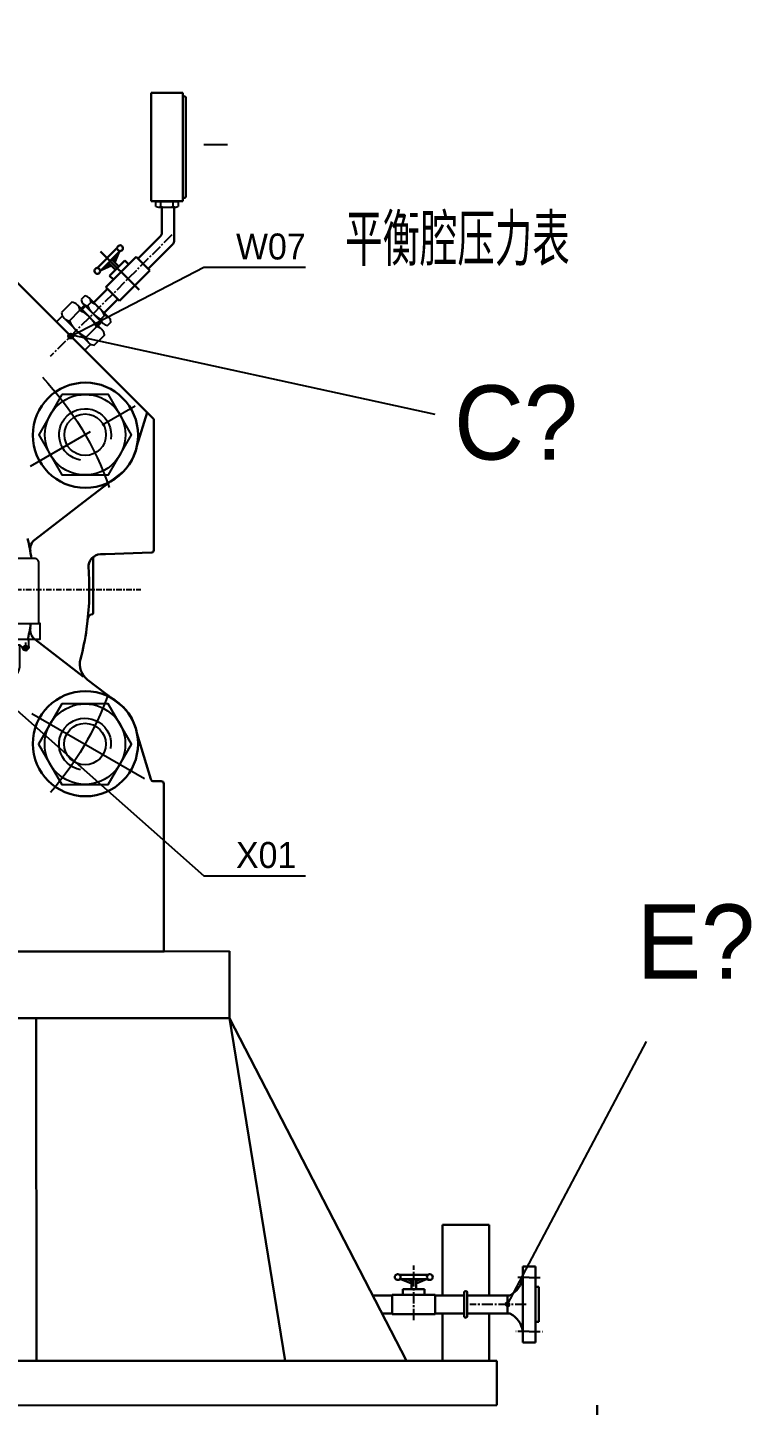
# Model space of a CAD drawing. Header units: millimetres. Extents: x 1235 to 3468, y -658 to 307.
# Drawn here: x 3195.3 to 3244, y -326.9 to -234.1 of the extents above; entities that cross this region are included whole.
import ezdxf
from ezdxf.enums import TextEntityAlignment as Align

# ---------------------------------------------------------------- set-up
doc = ezdxf.new("R2010")
doc.units = ezdxf.units.MM
for name, pattern in [('AM_ISO09W050', [22.5, 12, -1.5, 3, -1.5, 3, -1.5]), ('CENTRE', [1.125, 0.75, -0.125, 0.125, -0.125]), ('LDM', [0]), ('SOLID_THICK', [0]), ('SOLID_THIN', [0])]:
    doc.linetypes.add(name, pattern=pattern)
doc.layers.get('0').update_dxf_attribs({"color": 255, "lineweight": 30})
for name, color, linetype in [('11', 3, 'Continuous'), ('4', 7, 'Continuous'), ('TEXT', 7, 'Continuous')]:
    doc.layers.add(name, color=color, linetype=linetype)
for name, color, linetype, lineweight in [('AM_0', 7, 'Continuous', 30), ('AM_5', 90, 'Continuous', 20), ('AM_7', 4, 'AM_ISO09W050', 25)]:
    doc.layers.add(name, color=color, linetype=linetype, lineweight=lineweight)
doc.styles.add('CIRCLE', font='medtext', dxfattribs={"width": 0.975})
doc.styles.get("Standard").update_dxf_attribs({"font": 'ISOCP.SHX', "bigfont": 'gbcbig.shx'})
doc.styles.add('TDM', font='medtext', dxfattribs={"width": 0.975})

# ---------------------------------------------------------------- blocks, each defined once
blk = doc.blocks.new('MEDCLUMP_SET_10107_')
at = {"layer": '11', "color": 172, "linetype": 'CENTRE'}
for p, q in [((720.43, 557.15), (720.42, 433.26)), ((714.43, 531.43), (726.4, 531.43))]:
    blk.add_line(p, q, dxfattribs=at)
at = {"layer": '11', "color": 172, "linetype": 'CENTRE', "flags": 128}
blk.add_lwpolyline([(676.99, 481.49), (764.01, 481.49)], dxfattribs=at)
blk = doc.blocks.new('MEDCLUMP_SET_10256_')
at = {"layer": '11', "color": 7, "linetype": 'SOLID_THICK'}
blk.add_lwpolyline([(753.38, 507.74), (750.25, 502.32), (753.38, 496.91), (759.63, 496.91), (762.76, 502.32), (759.63, 507.74)], close=True, dxfattribs=at)
at = {"layer": '11', "color": 172, "linetype": 'SOLID_THIN'}
blk.add_lwpolyline([(755.9, 498.88, -2.41424), (759.95, 501.72)], format="xyb", dxfattribs=at)
at = {"layer": '11', "color": 7, "linetype": 'SOLID_THICK'}
for radius in [5.42, 2.8]:
    blk.add_circle((756.51, 502.32), radius, dxfattribs=at)
blk = doc.blocks.new('MEDCLUMP_SET_10261_')
at = {"layer": '11', "color": 7, "linetype": 'SOLID_THICK'}
blk.add_lwpolyline([(753.36, 466.07), (750.23, 460.66), (753.36, 455.24), (759.61, 455.24), (762.74, 460.66), (759.61, 466.07)], close=True, dxfattribs=at)
at = {"layer": '11', "color": 172, "linetype": 'SOLID_THIN'}
blk.add_lwpolyline([(755.88, 457.21, -2.414216), (759.93, 460.05)], format="xyb", dxfattribs=at)
at = {"layer": '11', "color": 7, "linetype": 'SOLID_THICK'}
for radius in [5.42, 2.8]:
    blk.add_circle((756.49, 460.66), radius, dxfattribs=at)
blk = doc.blocks.new('MEDCLUMP_SET_10294_')
at = {"layer": '11', "color": 172, "linetype": 'CENTRE'}
blk.add_line((745.78, 486.89), (745.78, 468.11), dxfattribs=at)
at = {"layer": '11', "color": 7, "linetype": 'SOLID_THICK'}
blk.add_line((741.28, 476.88), (750.28, 476.88), dxfattribs=at)
at = {"layer": '11', "color": 172, "linetype": 'SOLID_THIN'}
for p, q in [((748.12, 473.73), (749.04, 473.73)), ((748.48, 474.34), (748.48, 473.17))]:
    blk.add_line(p, q, dxfattribs=at)
at = {"layer": '11', "color": 7, "linetype": 'SOLID_THICK'}
for points in [[(745.78, 485.65), (741.88, 485.65, 0.414214), (741.28, 485.05), (741.28, 476.88), (741.13, 476.88), (741.13, 474.78), (750.43, 474.78), (750.43, 476.88), (750.28, 476.88), (750.28, 485.05, 0.414214), (749.68, 485.65), (745.78, 485.65)], [(743.53, 474.78), (743.53, 474.03), (747.55, 474.03, -0.270973), (747.94, 473.8), (748.15, 473.42, 0.674806), (748.93, 473.73), (748.93, 474.78)], [(743.83, 474.03), (743.83, 471.33, 1.002178), (747.73, 471.33), (747.73, 473.99)]]:
    blk.add_lwpolyline(points, format="xyb", dxfattribs=at)
for points in [[(740.38, 471.33), (743.83, 471.33)], [(743.83, 472.38), (740.43, 472.38), (740.43, 470.28), (744.13, 470.28)]]:
    blk.add_lwpolyline(points, dxfattribs=at)
blk.add_circle((748.48, 473.73), 0.225, dxfattribs=at)

msp = doc.modelspace()

# ---------------------------------------------------------------- hatches: boundary and pattern name
at = {"layer": 'AM_5'}
h = msp.add_hatch(dxfattribs=at)
h.set_pattern_fill('ANSI31', color=5, scale=0.005)
h.set_pattern_definition([(45, (1640.624667, -498.360242), (-0.01122532015, 0.01122532015), [])])
h.paths.add_polyline_path([(3198.004, -254.914, -1), (3198.337, -254.914, -1)])
h = msp.add_hatch(dxfattribs=at)
h.set_pattern_fill('ANSI31', color=5, scale=0.005)
h.set_pattern_definition([(45, (1704.172522, -563.563773), (-0.01122532015, 0.01122532015), [])])
h.paths.add_polyline_path([(3227.743, -320.115, 1), (3227.41, -320.115, 1)])

# ---------------------------------------------------------------- linework, layer by layer
at = {"layer": '11', "color": 7, "linetype": 'SOLID_THICK'}
for p, q in [((3203.881, -245.873), (3203.831, -245.823)), ((3205.481, -245.823), (3205.431, -245.873)), ((3203.906, -245.873), (3203.881, -245.873)), ((3203.906, -246.188), (3203.906, -245.873)), ((3205.406, -245.873), (3203.906, -245.873)), ((3204.073, -246.233), (3205.257, -246.233)), ((3204.243, -246.188), (3204.243, -245.873)), ((3205.068, -246.188), (3205.068, -245.873)), ((3205.431, -245.873), (3205.406, -245.873)), ((3205.406, -245.873), (3205.406, -246.188)), ((3199.418, -252.343), (3200.741, -253.666)), ((3198.091, -253.877), (3198.788, -253.18)), ((3198.616, -252.814), (3200.27, -254.468)), ((3199.106, -252.833), (3198.87, -253.068)), ((3199.017, -252.744), (3200.34, -254.067)), ((3199.31, -252.882), (3199.556, -252.636)), ((3197.725, -253.705), (3199.379, -255.359)), ((3200.251, -253.978), (3200.016, -254.214)), ((3200.202, -253.774), (3200.448, -253.529)), ((3199.207, -254.993), (3199.904, -254.296))]:
    msp.add_line(p, q, dxfattribs=at)
at = {"layer": '11', "color": 172, "linetype": 'CENTRE'}
for p, q in [((3204.976, -248.108), (3196.784, -256.3)), ((3221.263, -321.17), (3221.263, -317.504)), ((3229.028, -318.293), (3228.19, -318.293)), ((3229.028, -318.293), (3229.865, -318.293)), ((3228.837, -320.115), (3225.043, -320.115)), ((3229.028, -321.936), (3228.135, -321.936)), ((3229.028, -321.936), (3229.92, -321.936))]:
    msp.add_line(p, q, dxfattribs=at)
at = {"layer": '11', "color": 172, "linetype": 'SOLID_THIN'}
for p, q in [((3199.169, -252.896), (3198.934, -253.132)), ((3200.188, -253.915), (3199.952, -254.15)), ((3222.708, -260.192), (3198.034, -254.81)), ((3227.575, -320.115), (3236.932, -302.422))]:
    msp.add_line(p, q, dxfattribs=at)
at = {"layer": '11', "color": 7, "linetype": 'SOLID_THICK'}
for points in [[(3198.879, -252.442, 0.366724), (3199.31, -252.882, 0.173811), (3200.202, -253.774, 0.366729), (3200.643, -254.205), (3200.879, -253.969, 0.366738), (3200.448, -253.529, 0.173809), (3199.556, -252.636, 0.366703), (3199.116, -252.205)], [(3197.553, -253.327, 0.366705), (3198.091, -253.877, 0.188267), (3199.207, -254.993, 0.366731), (3199.757, -255.532), (3200.443, -254.846, 0.36672), (3199.904, -254.296, 0.17381), (3198.788, -253.18, 0.366721), (3198.238, -252.641)]]:
    msp.add_lwpolyline(points, format="xyb", close=True, dxfattribs=at)
msp.add_lwpolyline([(3199.527, -255.467), (3199.125, -255.868), (3197.216, -253.959), (3197.617, -253.558)], dxfattribs=at)
for centre, radius, start, end in [((3204.075, -245.895), 0.338, 239.99895, 299.99842), ((3204.657, -244.487), 1.75, 256.31651, 283.58392), ((3205.237, -245.896), 0.338, 239.99156, 299.99026)]:
    msp.add_arc(centre, radius, start, end, dxfattribs=at)
at = {"layer": '4', "color": 172, "linetype": 'LDM'}
for p, q in [((3207.128, -242.011), (3208.716, -242.011)), ((3198.173, -254.915), (3207.128, -250.283)), ((3207.128, -250.283), (3208.716, -250.283)), ((3208.716, -250.283), (3213.976, -250.283)), ((3191.104, -277.053), (3207.128, -291.255)), ((3207.128, -291.255), (3208.716, -291.255)), ((3208.716, -291.255), (3213.976, -291.255))]:
    msp.add_line(p, q, dxfattribs=at)
msp.add_circle((3198.17, -254.914), 0.166, dxfattribs=at)
at = {"layer": 'AM_0'}
for p, q in [((3203.593, -238.547), (3203.592, -245.823)), ((3205.72, -238.547), (3203.593, -238.547)), ((3205.72, -238.547), (3205.719, -245.823)), ((3205.72, -238.768), (3205.824, -238.768)), ((3205.924, -238.868), (3205.923, -243.987)), ((3205.923, -245.503), (3205.924, -240.384)), ((3205.719, -245.823), (3203.592, -245.823)), ((3205.719, -245.603), (3205.823, -245.603)), ((3204.309, -247.982), (3204.31, -246.233)), ((3205.142, -248.429), (3205.143, -246.233)), ((3202.7, -249.694), (3204.236, -248.159)), ((3201.232, -249.051), (3200.013, -250.269)), ((3202.769, -251.807), (3200.178, -249.215)), ((3201.434, -249.252), (3200.215, -250.471)), ((3201.144, -249.542), (3201.018, -249.83)), ((3201.434, -249.252), (3201.133, -249.945)), ((3203.39, -250.384), (3204.999, -248.775)), ((3200.215, -250.471), (3200.907, -250.17)), ((3200.505, -250.181), (3200.793, -250.056)), ((3200.54, -251.622), (3202.584, -249.578)), ((3201.189, -250.452), (3200.711, -249.974)), ((3201.815, -249.826), (3200.788, -250.852)), ((3201.414, -250.226), (3200.937, -249.749)), ((3202.076, -250.087), (3201.815, -249.826)), ((3202.584, -249.578), (3203.506, -250.501)), ((3201.049, -251.113), (3200.788, -250.852)), ((3201.462, -252.544), (3203.506, -250.501)), ((3199.734, -252.659), (3200.656, -251.738)), ((3200.54, -251.622), (3201.462, -252.544)), ((3200.415, -253.346), (3201.344, -252.431)), ((3208.854, -296.34), (3192.854, -296.343)), ((3208.854, -296.34), (3208.854, -300.84)), ((3208.854, -300.84), (3192.854, -300.843)), ((3208.854, -300.84), (3192.854, -300.843)), ((3195.859, -323.916), (3195.854, -300.843)), ((3212.609, -323.912), (3208.854, -300.84)), ((3220.779, -323.911), (3208.854, -300.84)), ((3223.192, -319.513), (3223.192, -314.752)), ((3223.192, -314.752), (3226.344, -314.752)), ((3226.344, -314.752), (3226.344, -319.513)), ((3220.401, -318.134), (3222.125, -318.134)), ((3229.028, -317.556), (3228.601, -317.556)), ((3228.601, -317.556), (3228.601, -318.137)), ((3228.601, -318.137), (3228.601, -322.673)), ((3229.028, -317.556), (3229.454, -317.556)), ((3229.454, -317.556), (3229.454, -322.673)), ((3220.401, -318.419), (3222.125, -318.419)), ((3220.401, -318.419), (3221.104, -318.696)), ((3220.537, -319.463), (3220.537, -319.094)), ((3220.537, -319.094), (3221.989, -319.094)), ((3220.812, -318.419), (3221.104, -318.534)), ((3221.104, -319.094), (3221.104, -318.419)), ((3221.422, -319.094), (3221.422, -318.419)), ((3222.125, -318.419), (3221.422, -318.696)), ((3221.715, -318.419), (3221.422, -318.534)), ((3221.989, -319.463), (3221.989, -319.094)), ((3229.454, -318.942), (3229.682, -318.942)), ((3229.682, -318.942), (3229.682, -320.115)), ((3218.506, -319.513), (3219.818, -319.513)), ((3222.708, -319.463), (3219.818, -319.463)), ((3219.818, -319.463), (3219.818, -320.767)), ((3222.708, -319.463), (3222.708, -320.767)), ((3222.708, -319.513), (3224.658, -319.513)), ((3224.658, -319.32), (3224.658, -320.15)), ((3224.868, -319.32), (3224.868, -320.15)), ((3224.868, -319.513), (3227.575, -319.513)), ((3227.74, -319.513), (3227.575, -319.513)), ((3227.575, -319.513), (3227.575, -320.717)), ((3227.929, -319.388), (3227.74, -319.513)), ((3219.128, -320.717), (3219.818, -320.717)), ((3222.708, -320.767), (3219.818, -320.767)), ((3222.708, -320.717), (3224.658, -320.717)), ((3223.192, -322.394), (3223.192, -320.717)), ((3224.658, -320.91), (3224.658, -320.079)), ((3224.868, -320.91), (3224.868, -320.079)), ((3224.868, -320.717), (3227.575, -320.717)), ((3226.344, -320.717), (3226.344, -323.91)), ((3227.74, -320.717), (3227.575, -320.717)), ((3227.929, -320.841), (3227.74, -320.717)), ((3229.682, -321.287), (3229.682, -320.115)), ((3229.454, -321.287), (3229.682, -321.287)), ((3223.192, -322.394), (3223.192, -323.91)), ((3229.028, -322.673), (3228.601, -322.673)), ((3229.028, -322.673), (3229.454, -322.673)), ((3226.859, -323.909), (3191.859, -323.916)), ((3226.86, -326.909), (3226.859, -323.909)), ((3226.86, -326.909), (3191.86, -326.916)), ((3233.61, -326.908), (3233.614, -347.908))]:
    msp.add_line(p, q, dxfattribs=at)
at = {"layer": 'AM_0', "color": 7, "linetype": 'SOLID_THICK'}
for p, q in [((3193.651, -250.391), (3203.772, -260.519)), ((3204.265, -284.89), (3204.015, -284.89)), ((3204.015, -284.89), (3204.015, -284.89)), ((3204.431, -296.348), (3204.431, -285.057)), ((3194.015, -296.348), (3204.431, -296.348)), ((3194.033, -296.346), (3204.45, -296.344))]:
    msp.add_line(p, q, dxfattribs=at)
for points in [[(3203.307, -260.054), (3202.627, -262.308, -0.140759), (3201.717, -264.039), (3199.039, -266.094)], [(3199.363, -270.516, -0.430797), (3200.164, -269.608), (3200.515, -269.595), (3203.604, -269.491, 0.40432), (3203.765, -269.325), (3203.772, -260.519)], [(3199.039, -266.094), (3195.766, -268.605, 0.283026), (3195.454, -269.421)], [(3195.524, -269.891, 0.023519), (3195.265, -268.545)], [(3199.792, -269.724, 0.278115), (3199.681, -269.908), (3199.681, -273.598, -0.159342), (3199.652, -273.64, 0.380845), (3199.321, -273.935), (3199.277, -274.301)], [(3199.241, -274.636), (3199.277, -274.301, 0.051777), (3199.363, -270.516)], [(3195.49, -274.278, -0.019624), (3195.265, -275.401)], [(3199.039, -277.856), (3195.766, -275.345, -0.28302), (3195.454, -274.529)], [(3199.241, -274.636, -0.028277), (3198.827, -276.663, 0.302237), (3199.305, -278.061), (3201.717, -279.911, -0.14076), (3202.627, -281.642), (3203.563, -284.744, 0.330801), (3203.762, -284.892), (3204.024, -284.892), (3204.024, -284.892)]]:
    msp.add_lwpolyline(points, format="xyb", dxfattribs=at)
for centre in [(3199.16, -261.589), (3199.16, -282.362)]:
    msp.add_circle(centre, 3.542, dxfattribs=at)
at = {"layer": 'AM_0'}
for centre, radius, start, end in [((3205.824, -238.868), 0.1, 359.99091, 89.99091), ((3205.823, -245.503), 0.1, 269.99091, 359.99091), ((3204.059, -247.982), 0.25, 314.99091, 359.99091), ((3204.655, -248.429), 0.487, 314.79112, 359.99091), ((3201.002, -248.82), 0.326, 314.99091, 340.24392), ((3201.489, -248.995), 0.192, 191.90054, 259.2218), ((3201.489, -248.995), 0.192, 289.7379, 160.24392), ((3201.664, -249.483), 0.326, 109.7379, 134.99091), ((3199.958, -250.527), 0.192, 109.7379, 340.24392), ((3199.783, -250.039), 0.326, 289.7379, 314.99091), ((3199.958, -250.527), 0.192, 10.76002, 78.08128), ((3200.445, -250.702), 0.326, 134.99091, 160.24392), ((3220.18, -318.276), 0.192, 64.74699, 295.25301), ((3220.401, -317.807), 0.326, 244.74699, 270), ((3220.18, -318.276), 0.192, 325.76911, 33.09037), ((3222.125, -317.807), 0.326, 270, 295.25301), ((3222.346, -318.276), 0.192, 146.90963, 214.23089), ((3222.346, -318.276), 0.192, 244.74699, 115.25301), ((3227.101, -318.137), 1.5, 303.47763, 0), ((3220.401, -318.745), 0.326, 90, 115.25301), ((3222.125, -318.745), 0.326, 64.74699, 90), ((3224.763, -319.32), 0.105, 0, 180), ((3224.763, -320.91), 0.105, 180, 0), ((3227.101, -322.092), 1.5, 0, 56.52237)]:
    msp.add_arc(centre, radius, start, end, dxfattribs=at)
at = {"layer": 'AM_0', "color": 7, "linetype": 'SOLID_THICK'}
msp.add_arc((3204.265, -285.057), 0.167, 359.99213, 89.99213, dxfattribs=at)
at = {"layer": 'AM_7'}
msp.add_line((3195.559, -280.326), (3203.129, -284.697), dxfattribs=at)
at = {"layer": 'AM_7', "flags": 128}
for points in [[(3196.27, -257.69, -0.10517), (3200.767, -265.102)], [(3200.68, -279.059, -0.092638), (3196.8, -285.654)]]:
    msp.add_lwpolyline(points, format="xyb", dxfattribs=at)
for points in [[(3200.287, -260.894), (3202.517, -259.606)], [(3195.46, -263.681), (3199.505, -261.345)]]:
    msp.add_lwpolyline(points, dxfattribs=at)

# ---------------------------------------------------------------- block references
at = {"xscale": 0.5, "yscale": 0.5, "zscale": 0.5}
msp.add_blockref('MEDCLUMP_SET_10107_', (2820.888, -512.717), dxfattribs=at)
at = {"layer": 'AM_0', "color": 7, "linetype": 'SOLID_THICK', "xscale": 0.5, "yscale": 0.5, "zscale": 0.5}
for name in ['MEDCLUMP_SET_10256_', 'MEDCLUMP_SET_10294_', 'MEDCLUMP_SET_10261_']:
    msp.add_blockref(name, (2820.888, -512.717), dxfattribs=at)

# ---------------------------------------------------------------- texts
at = {"layer": '4', "color": 7, "style": 'TDM', "width": 0.975}
for s, p in [('W07', (3209.298, -250.283)), ('X01', (3209.298, -291.255))]:
    msp.add_text(s, height=1.75, dxfattribs=at).set_placement(p, align=Align.BOTTOM_LEFT)
at = {"layer": 'AM_5', "color": 2, "insert": (3216.644, -250.209), "char_height": 3.5, "attachment_point": 7}
msp.add_mtext('平衡腔压力表', dxfattribs=at)
at = {"layer": 'TEXT', "color": 92, "style": 'CIRCLE', "width": 0.975}
for s, p in [('C%%135', (3228.144, -260.731)), ('E%%135', (3240.252, -295.682))]:
    msp.add_text(s, height=5, dxfattribs=at).set_placement(p, align=Align.MIDDLE_CENTER)

doc.saveas('drawing.dxf')
